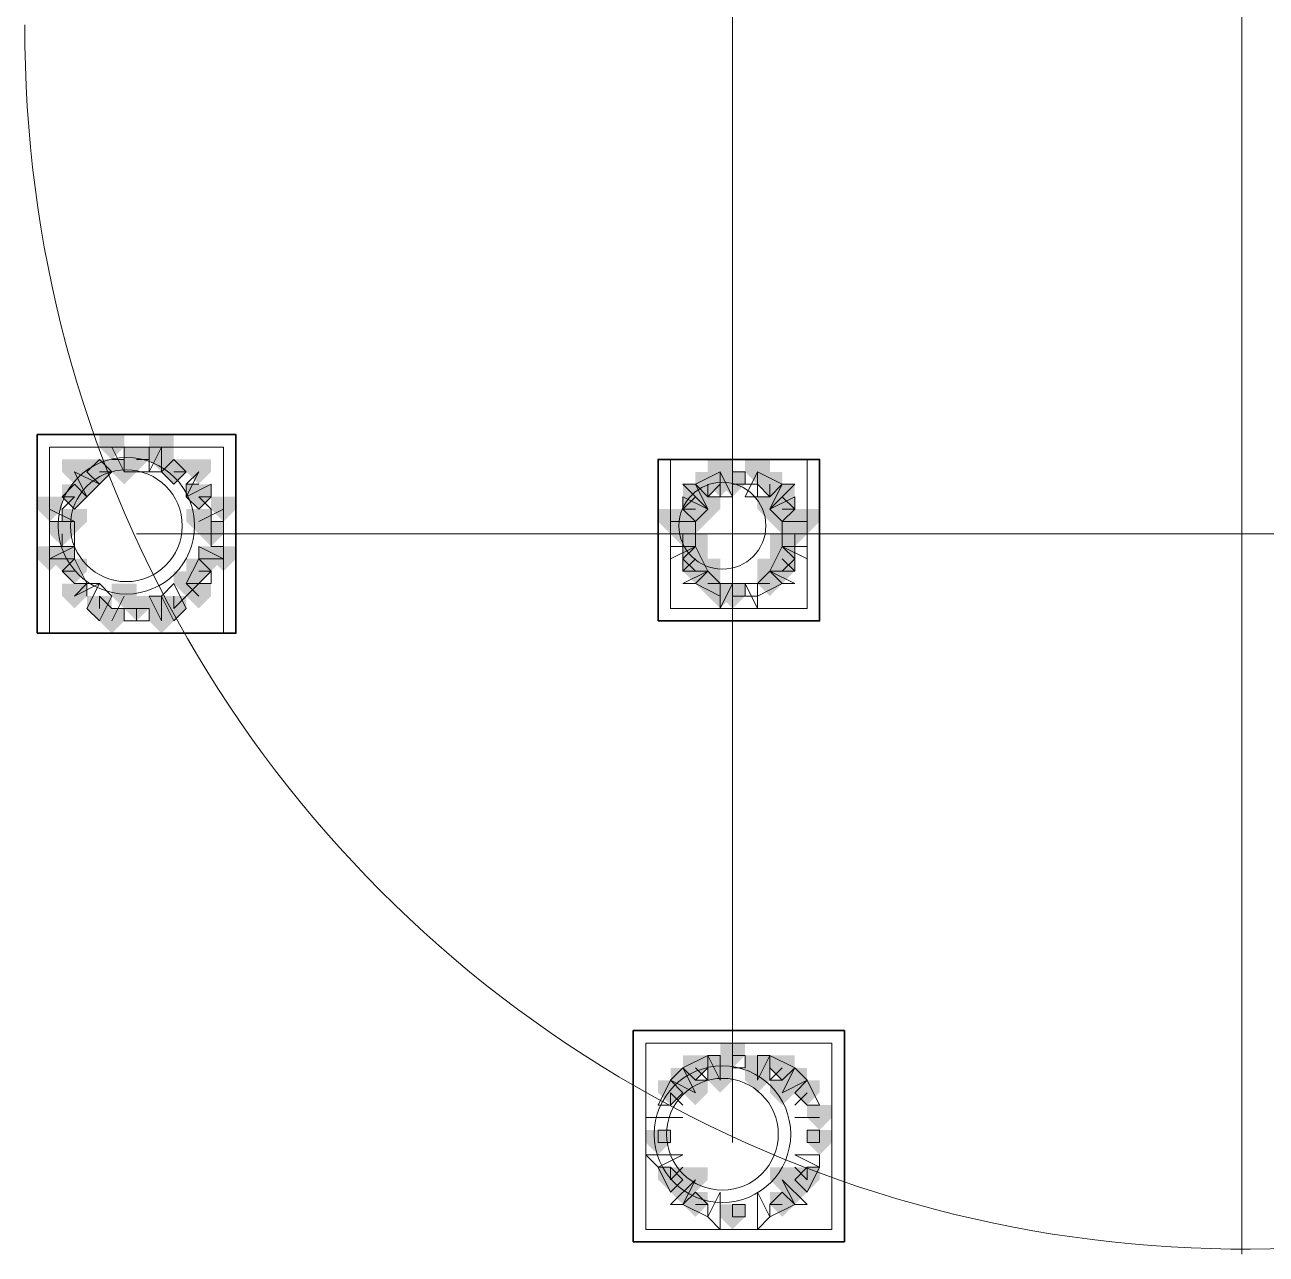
# Model space of a CAD drawing. Header units: millimetres. Extents: x 2315 to 4619, y 1334 to 1897.
# Drawn here: x 4138.01 to 4144.12, y 1548.66 to 1554.71 of the extents above; entities that cross this region are included whole.
import ezdxf

# ---------------------------------------------------------------- set-up
doc = ezdxf.new("R2010")
doc.units = ezdxf.units.MM
for name, color, linetype, true_color in [('PDF_10', 7, 'Continuous', 0x00b85c), ('PDF_AXIS', 7, 'Continuous', 0x00b85c), ('PDF_柱构件', 7, 'Continuous', 0x00b85c), ('PDF_转运站初步方案', 7, 'Continuous', 0x00b85c)]:
    doc.layers.add(name, color=color, linetype=linetype, true_color=true_color)
doc.layers.add('PDF_中心线层', color=1, linetype='Continuous')
doc.layers.add('PDF_粗实线层', color=7, linetype='Continuous')

msp = doc.modelspace()

# ---------------------------------------------------------------- hatches: boundary and pattern name
at = {"layer": 'PDF_10', "transparency": 33554559}
for points in [[(4138.561, 1552.6298), (4138.4999, 1552.6298), (4138.4999, 1552.5687), (4138.561, 1552.5076), (4138.6221, 1552.5687), (4138.6221, 1552.6298)], [(4138.561, 1552.6298), (4138.4999, 1552.6298), (4138.4999, 1552.5687), (4138.561, 1552.5076), (4138.6221, 1552.5687), (4138.6221, 1552.6298)], [(4138.561, 1552.6298), (4138.4999, 1552.6298), (4138.4999, 1552.5687), (4138.561, 1552.5076), (4138.6221, 1552.5687), (4138.6221, 1552.6298)], [(4138.3778, 1552.5687), (4138.3167, 1552.5687), (4138.3167, 1552.5076), (4138.3778, 1552.4466), (4138.4388, 1552.5076), (4138.4388, 1552.5687)], [(4138.3778, 1552.5687), (4138.3167, 1552.5687), (4138.3167, 1552.5076), (4138.3778, 1552.4466), (4138.4388, 1552.5076), (4138.4388, 1552.5687)], [(4138.3778, 1552.5687), (4138.3167, 1552.5687), (4138.3167, 1552.5076), (4138.3778, 1552.4466), (4138.4388, 1552.5076), (4138.4388, 1552.5687)], [(4138.7442, 1552.5687), (4138.6832, 1552.5687), (4138.6832, 1552.5076), (4138.7442, 1552.4466), (4138.8053, 1552.5076), (4138.8053, 1552.5687)], [(4138.7442, 1552.5687), (4138.6832, 1552.5687), (4138.6832, 1552.5076), (4138.7442, 1552.4466), (4138.8053, 1552.5076), (4138.8053, 1552.5687)], [(4138.7442, 1552.5687), (4138.6832, 1552.5687), (4138.6832, 1552.5076), (4138.7442, 1552.4466), (4138.8053, 1552.5076), (4138.8053, 1552.5687)], [(4141.3707, 1552.5076), (4141.3097, 1552.5076), (4141.3097, 1552.4466), (4141.3707, 1552.3855), (4141.4318, 1552.4466), (4141.4318, 1552.5076)], [(4141.3707, 1552.5076), (4141.3097, 1552.5076), (4141.3097, 1552.4466), (4141.3707, 1552.3855), (4141.4318, 1552.4466), (4141.4318, 1552.5076)], [(4141.4929, 1552.5076), (4141.4318, 1552.5076), (4141.4318, 1552.4466), (4141.4929, 1552.3855), (4141.554, 1552.4466), (4141.554, 1552.5076)], [(4141.4929, 1552.5076), (4141.4318, 1552.5076), (4141.4318, 1552.4466), (4141.4929, 1552.3855), (4141.554, 1552.4466), (4141.554, 1552.5076)], [(4141.6761, 1552.5076), (4141.6151, 1552.5076), (4141.6151, 1552.4466), (4141.6761, 1552.3855), (4141.7372, 1552.4466), (4141.7372, 1552.5076)], [(4141.6761, 1552.5076), (4141.6151, 1552.5076), (4141.6151, 1552.4466), (4141.6761, 1552.3855), (4141.7372, 1552.4466), (4141.7372, 1552.5076)], [(4138.2556, 1552.4466), (4138.1945, 1552.4466), (4138.1945, 1552.3855), (4138.2556, 1552.3244), (4138.3167, 1552.3855), (4138.3167, 1552.4466)], [(4138.2556, 1552.4466), (4138.1945, 1552.4466), (4138.1945, 1552.3855), (4138.2556, 1552.3244), (4138.3167, 1552.3855), (4138.3167, 1552.4466)], [(4138.8664, 1552.4466), (4138.8053, 1552.4466), (4138.8053, 1552.3855), (4138.8664, 1552.3244), (4138.9275, 1552.3855), (4138.9275, 1552.4466)], [(4138.8664, 1552.4466), (4138.8053, 1552.4466), (4138.8053, 1552.3855), (4138.8664, 1552.3244), (4138.9275, 1552.3855), (4138.9275, 1552.4466)], [(4141.3097, 1552.3855), (4141.2486, 1552.3855), (4141.2486, 1552.3244), (4141.3097, 1552.2633), (4141.3707, 1552.3244), (4141.3707, 1552.3855)], [(4141.3097, 1552.3855), (4141.2486, 1552.3855), (4141.2486, 1552.3244), (4141.3097, 1552.2633), (4141.3707, 1552.3244), (4141.3707, 1552.3855)], [(4141.7372, 1552.3855), (4141.6761, 1552.3855), (4141.6761, 1552.3244), (4141.7372, 1552.2633), (4141.7983, 1552.3244), (4141.7983, 1552.3855)], [(4141.7372, 1552.3855), (4141.6761, 1552.3855), (4141.6761, 1552.3244), (4141.7372, 1552.2633), (4141.7983, 1552.3244), (4141.7983, 1552.3855)], [(4138.1945, 1552.2633), (4138.1334, 1552.2633), (4138.1334, 1552.2022), (4138.1945, 1552.1412), (4138.2556, 1552.2022), (4138.2556, 1552.2633)], [(4138.1945, 1552.2633), (4138.1334, 1552.2633), (4138.1334, 1552.2022), (4138.1945, 1552.1412), (4138.2556, 1552.2022), (4138.2556, 1552.2633)], [(4138.1945, 1552.2633), (4138.1334, 1552.2633), (4138.1334, 1552.2022), (4138.1945, 1552.1412), (4138.2556, 1552.2022), (4138.2556, 1552.2633)], [(4138.9275, 1552.2633), (4138.8664, 1552.2633), (4138.8664, 1552.2022), (4138.9275, 1552.1412), (4138.9886, 1552.2022), (4138.9886, 1552.2633)], [(4138.9275, 1552.2633), (4138.8664, 1552.2633), (4138.8664, 1552.2022), (4138.9275, 1552.1412), (4138.9886, 1552.2022), (4138.9886, 1552.2633)], [(4141.2486, 1552.2633), (4141.1875, 1552.2633), (4141.1875, 1552.2022), (4141.2486, 1552.1412), (4141.3097, 1552.2022), (4141.3097, 1552.2633)], [(4141.2486, 1552.2633), (4141.1875, 1552.2633), (4141.1875, 1552.2022), (4141.2486, 1552.1412), (4141.3097, 1552.2022), (4141.3097, 1552.2633)], [(4141.2486, 1552.2633), (4141.1875, 1552.2633), (4141.1875, 1552.2022), (4141.2486, 1552.1412), (4141.3097, 1552.2022), (4141.3097, 1552.2633)], [(4141.7983, 1552.2633), (4141.7372, 1552.2633), (4141.7372, 1552.2022), (4141.7983, 1552.1412), (4141.8594, 1552.2022), (4141.8594, 1552.2633)], [(4141.7983, 1552.2633), (4141.7372, 1552.2633), (4141.7372, 1552.2022), (4141.7983, 1552.1412), (4141.8594, 1552.2022), (4141.8594, 1552.2633)], [(4141.7983, 1552.2633), (4141.7372, 1552.2633), (4141.7372, 1552.2022), (4141.7983, 1552.1412), (4141.8594, 1552.2022), (4141.8594, 1552.2633)], [(4141.3097, 1552.1412), (4141.2486, 1552.1412), (4141.2486, 1552.0801), (4141.3097, 1552.019), (4141.3707, 1552.0801), (4141.3707, 1552.1412)], [(4141.3097, 1552.1412), (4141.2486, 1552.1412), (4141.2486, 1552.0801), (4141.3097, 1552.019), (4141.3707, 1552.0801), (4141.3707, 1552.1412)], [(4141.7372, 1552.1412), (4141.6761, 1552.1412), (4141.6761, 1552.0801), (4141.7372, 1552.019), (4141.7983, 1552.0801), (4141.7983, 1552.1412)], [(4141.7372, 1552.1412), (4141.6761, 1552.1412), (4141.6761, 1552.0801), (4141.7372, 1552.019), (4141.7983, 1552.0801), (4141.7983, 1552.1412)], [(4138.2556, 1552.0801), (4138.1945, 1552.0801), (4138.1945, 1552.019), (4138.2556, 1551.9579), (4138.3167, 1552.019), (4138.3167, 1552.0801)], [(4138.2556, 1552.0801), (4138.1945, 1552.0801), (4138.1945, 1552.019), (4138.2556, 1551.9579), (4138.3167, 1552.019), (4138.3167, 1552.0801)], [(4138.8664, 1552.0801), (4138.8053, 1552.0801), (4138.8053, 1552.019), (4138.8664, 1551.9579), (4138.9275, 1552.019), (4138.9275, 1552.0801)], [(4138.8664, 1552.0801), (4138.8053, 1552.0801), (4138.8053, 1552.019), (4138.8664, 1551.9579), (4138.9275, 1552.019), (4138.9275, 1552.0801)], [(4141.3707, 1552.019), (4141.3097, 1552.019), (4141.3097, 1551.9579), (4141.3707, 1551.8968), (4141.4318, 1551.9579), (4141.4318, 1552.019)], [(4141.3707, 1552.019), (4141.3097, 1552.019), (4141.3097, 1551.9579), (4141.3707, 1551.8968), (4141.4318, 1551.9579), (4141.4318, 1552.019)], [(4141.3707, 1552.019), (4141.3097, 1552.019), (4141.3097, 1551.9579), (4141.3707, 1551.8968), (4141.4318, 1551.9579), (4141.4318, 1552.019)], [(4141.6761, 1552.019), (4141.6151, 1552.019), (4141.6151, 1551.9579), (4141.6761, 1551.8968), (4141.7372, 1551.9579), (4141.7372, 1552.019)], [(4141.6761, 1552.019), (4141.6151, 1552.019), (4141.6151, 1551.9579), (4141.6761, 1551.8968), (4141.7372, 1551.9579), (4141.7372, 1552.019)], [(4141.6761, 1552.019), (4141.6151, 1552.019), (4141.6151, 1551.9579), (4141.6761, 1551.8968), (4141.7372, 1551.9579), (4141.7372, 1552.019)], [(4141.4929, 1551.9579), (4141.4318, 1551.9579), (4141.4318, 1551.8968), (4141.4929, 1551.8357), (4141.554, 1551.8968), (4141.554, 1551.9579)], [(4141.4929, 1551.9579), (4141.4318, 1551.9579), (4141.4318, 1551.8968), (4141.4929, 1551.8357), (4141.554, 1551.8968), (4141.554, 1551.9579)], [(4138.3778, 1551.8968), (4138.3167, 1551.8968), (4138.3167, 1551.8357), (4138.3778, 1551.7747), (4138.4388, 1551.8357), (4138.4388, 1551.8968)], [(4138.3778, 1551.8968), (4138.3167, 1551.8968), (4138.3167, 1551.8357), (4138.3778, 1551.7747), (4138.4388, 1551.8357), (4138.4388, 1551.8968)], [(4138.561, 1551.8968), (4138.4999, 1551.8968), (4138.4999, 1551.8357), (4138.561, 1551.7747), (4138.6221, 1551.8357), (4138.6221, 1551.8968)], [(4138.561, 1551.8968), (4138.4999, 1551.8968), (4138.4999, 1551.8357), (4138.561, 1551.7747), (4138.6221, 1551.8357), (4138.6221, 1551.8968)], [(4138.7442, 1551.8968), (4138.6832, 1551.8968), (4138.6832, 1551.8357), (4138.7442, 1551.7747), (4138.8053, 1551.8357), (4138.8053, 1551.8968)], [(4138.7442, 1551.8968), (4138.6832, 1551.8968), (4138.6832, 1551.8357), (4138.7442, 1551.7747), (4138.8053, 1551.8357), (4138.8053, 1551.8968)], [(4141.4929, 1549.6979), (4141.4318, 1549.6979), (4141.4318, 1549.6368), (4141.4929, 1549.5757), (4141.554, 1549.6368), (4141.554, 1549.6979)], [(4141.4929, 1549.6979), (4141.4318, 1549.6979), (4141.4318, 1549.6368), (4141.4929, 1549.5757), (4141.554, 1549.6368), (4141.554, 1549.6979)], [(4141.3097, 1549.6368), (4141.2486, 1549.6368), (4141.2486, 1549.5757), (4141.3097, 1549.5147), (4141.3707, 1549.5757), (4141.3707, 1549.6368)], [(4141.3097, 1549.6368), (4141.2486, 1549.6368), (4141.2486, 1549.5757), (4141.3097, 1549.5147), (4141.3707, 1549.5757), (4141.3707, 1549.6368)], [(4141.7372, 1549.6368), (4141.6761, 1549.6368), (4141.6761, 1549.5757), (4141.7372, 1549.5147), (4141.7983, 1549.5757), (4141.7983, 1549.6368)], [(4141.7372, 1549.6368), (4141.6761, 1549.6368), (4141.6761, 1549.5757), (4141.7372, 1549.5147), (4141.7983, 1549.5757), (4141.7983, 1549.6368)], [(4141.1875, 1549.5147), (4141.1264, 1549.5147), (4141.1264, 1549.4536), (4141.1875, 1549.3925), (4141.2486, 1549.4536), (4141.2486, 1549.5147)], [(4141.1875, 1549.5147), (4141.1264, 1549.5147), (4141.1264, 1549.4536), (4141.1875, 1549.3925), (4141.2486, 1549.4536), (4141.2486, 1549.5147)], [(4141.8594, 1549.5147), (4141.7983, 1549.5147), (4141.7983, 1549.4536), (4141.8594, 1549.3925), (4141.9205, 1549.4536), (4141.9205, 1549.5147)], [(4141.8594, 1549.5147), (4141.7983, 1549.5147), (4141.7983, 1549.4536), (4141.8594, 1549.3925), (4141.9205, 1549.4536), (4141.9205, 1549.5147)], [(4141.1264, 1549.2703), (4141.0653, 1549.2703), (4141.0653, 1549.2093), (4141.1264, 1549.1482), (4141.1875, 1549.2093), (4141.1875, 1549.2703)], [(4141.1264, 1549.2703), (4141.0653, 1549.2703), (4141.0653, 1549.2093), (4141.1264, 1549.1482), (4141.1875, 1549.2093), (4141.1875, 1549.2703)], [(4141.9205, 1549.2703), (4141.8594, 1549.2703), (4141.8594, 1549.2093), (4141.9205, 1549.1482), (4141.9815, 1549.2093), (4141.9815, 1549.2703)], [(4141.9205, 1549.2703), (4141.8594, 1549.2703), (4141.8594, 1549.2093), (4141.9205, 1549.1482), (4141.9815, 1549.2093), (4141.9815, 1549.2703)], [(4141.1875, 1549.0871), (4141.1264, 1549.0871), (4141.1264, 1549.026), (4141.1875, 1548.9649), (4141.2486, 1549.026), (4141.2486, 1549.0871)], [(4141.1875, 1549.0871), (4141.1264, 1549.0871), (4141.1264, 1549.026), (4141.1875, 1548.9649), (4141.2486, 1549.026), (4141.2486, 1549.0871)], [(4141.8594, 1549.0871), (4141.7983, 1549.0871), (4141.7983, 1549.026), (4141.8594, 1548.9649), (4141.9205, 1549.026), (4141.9205, 1549.0871)], [(4141.8594, 1549.0871), (4141.7983, 1549.0871), (4141.7983, 1549.026), (4141.8594, 1548.9649), (4141.9205, 1549.026), (4141.9205, 1549.0871)], [(4141.3097, 1548.9649), (4141.2486, 1548.9649), (4141.2486, 1548.9039), (4141.3097, 1548.8428), (4141.3707, 1548.9039), (4141.3707, 1548.9649)], [(4141.3097, 1548.9649), (4141.2486, 1548.9649), (4141.2486, 1548.9039), (4141.3097, 1548.8428), (4141.3707, 1548.9039), (4141.3707, 1548.9649)], [(4141.7372, 1548.9649), (4141.6761, 1548.9649), (4141.6761, 1548.9039), (4141.7372, 1548.8428), (4141.7983, 1548.9039), (4141.7983, 1548.9649)], [(4141.7372, 1548.9649), (4141.6761, 1548.9649), (4141.6761, 1548.9039), (4141.7372, 1548.8428), (4141.7983, 1548.9039), (4141.7983, 1548.9649)], [(4141.4929, 1548.9039), (4141.4318, 1548.9039), (4141.4318, 1548.8428), (4141.4929, 1548.7817), (4141.554, 1548.8428), (4141.554, 1548.9039)], [(4141.4929, 1548.9039), (4141.4318, 1548.9039), (4141.4318, 1548.8428), (4141.4929, 1548.7817), (4141.554, 1548.8428), (4141.554, 1548.9039)]]:
    msp.add_hatch(color=256, dxfattribs=at).paths.add_polyline_path(points)
at = {"layer": 'PDF_柱构件', "transparency": 33554559}
for points in [[(4138.4388, 1552.6909), (4138.3778, 1552.6909), (4138.3778, 1552.6298), (4138.4388, 1552.5687), (4138.4999, 1552.6298), (4138.4999, 1552.6909)], [(4138.6832, 1552.6909), (4138.6221, 1552.6909), (4138.6221, 1552.6298), (4138.6832, 1552.5687), (4138.7442, 1552.6298), (4138.7442, 1552.6909)], [(4138.6832, 1552.6298), (4138.6221, 1552.6298), (4138.6221, 1552.5687), (4138.6832, 1552.5076), (4138.7442, 1552.5687), (4138.7442, 1552.6298)], [(4138.2556, 1552.5687), (4138.1945, 1552.5687), (4138.1945, 1552.5076), (4138.2556, 1552.4466), (4138.3167, 1552.5076), (4138.3167, 1552.5687)], [(4138.4999, 1552.5687), (4138.4388, 1552.5687), (4138.4388, 1552.5076), (4138.4999, 1552.4466), (4138.561, 1552.5076), (4138.561, 1552.5687)], [(4138.8664, 1552.5687), (4138.8053, 1552.5687), (4138.8053, 1552.5076), (4138.8664, 1552.4466), (4138.9275, 1552.5076), (4138.9275, 1552.5687)], [(4141.4318, 1552.5687), (4141.3707, 1552.5687), (4141.3707, 1552.5076), (4141.4318, 1552.4466), (4141.4929, 1552.5076), (4141.4929, 1552.5687)], [(4141.6151, 1552.5687), (4141.554, 1552.5687), (4141.554, 1552.5076), (4141.6151, 1552.4466), (4141.6761, 1552.5076), (4141.6761, 1552.5687)], [(4138.3167, 1552.5076), (4138.2556, 1552.5076), (4138.2556, 1552.4466), (4138.3167, 1552.3855), (4138.3778, 1552.4466), (4138.3778, 1552.5076)], [(4141.4318, 1552.5076), (4141.3707, 1552.5076), (4141.3707, 1552.4466), (4141.4318, 1552.3855), (4141.4929, 1552.4466), (4141.4929, 1552.5076)], [(4141.3097, 1552.4466), (4141.2486, 1552.4466), (4141.2486, 1552.3855), (4141.3097, 1552.3244), (4141.3707, 1552.3855), (4141.3707, 1552.4466)], [(4141.7372, 1552.4466), (4141.6761, 1552.4466), (4141.6761, 1552.3855), (4141.7372, 1552.3244), (4141.7983, 1552.3855), (4141.7983, 1552.4466)], [(4138.1334, 1552.3855), (4138.0724, 1552.3855), (4138.0724, 1552.3244), (4138.1334, 1552.2633), (4138.1945, 1552.3244), (4138.1945, 1552.3855)], [(4138.9886, 1552.3855), (4138.9275, 1552.3855), (4138.9275, 1552.3244), (4138.9886, 1552.2633), (4139.0497, 1552.3244), (4139.0497, 1552.3855)], [(4141.3707, 1552.3855), (4141.3097, 1552.3855), (4141.3097, 1552.3244), (4141.3707, 1552.2633), (4141.4318, 1552.3244), (4141.4318, 1552.3855)], [(4141.6761, 1552.3855), (4141.6151, 1552.3855), (4141.6151, 1552.3244), (4141.6761, 1552.2633), (4141.7372, 1552.3244), (4141.7372, 1552.3855)], [(4138.2556, 1552.3244), (4138.1945, 1552.3244), (4138.1945, 1552.2633), (4138.2556, 1552.2022), (4138.3167, 1552.2633), (4138.3167, 1552.3244)], [(4138.8664, 1552.3244), (4138.8053, 1552.3244), (4138.8053, 1552.2633), (4138.8664, 1552.2022), (4138.9275, 1552.2633), (4138.9275, 1552.3244)], [(4141.1875, 1552.3244), (4141.1264, 1552.3244), (4141.1264, 1552.2633), (4141.1875, 1552.2022), (4141.2486, 1552.2633), (4141.2486, 1552.3244)], [(4141.2486, 1552.3244), (4141.1875, 1552.3244), (4141.1875, 1552.2633), (4141.2486, 1552.2022), (4141.3097, 1552.2633), (4141.3097, 1552.3244)], [(4141.3097, 1552.3244), (4141.2486, 1552.3244), (4141.2486, 1552.2633), (4141.3097, 1552.2022), (4141.3707, 1552.2633), (4141.3707, 1552.3244)], [(4141.7372, 1552.3244), (4141.6761, 1552.3244), (4141.6761, 1552.2633), (4141.7372, 1552.2022), (4141.7983, 1552.2633), (4141.7983, 1552.3244)], [(4141.7983, 1552.3244), (4141.7372, 1552.3244), (4141.7372, 1552.2633), (4141.7983, 1552.2022), (4141.8594, 1552.2633), (4141.8594, 1552.3244)], [(4141.8594, 1552.3244), (4141.7983, 1552.3244), (4141.7983, 1552.2633), (4141.8594, 1552.2022), (4141.9205, 1552.2633), (4141.9205, 1552.3244)], [(4141.3097, 1552.2022), (4141.2486, 1552.2022), (4141.2486, 1552.1412), (4141.3097, 1552.0801), (4141.3707, 1552.1412), (4141.3707, 1552.2022)], [(4141.7372, 1552.2022), (4141.6761, 1552.2022), (4141.6761, 1552.1412), (4141.7372, 1552.0801), (4141.7983, 1552.1412), (4141.7983, 1552.2022)], [(4138.1334, 1552.1412), (4138.0724, 1552.1412), (4138.0724, 1552.0801), (4138.1334, 1552.019), (4138.1945, 1552.0801), (4138.1945, 1552.1412)], [(4138.1945, 1552.1412), (4138.1334, 1552.1412), (4138.1334, 1552.0801), (4138.1945, 1552.019), (4138.2556, 1552.0801), (4138.2556, 1552.1412)], [(4138.9275, 1552.1412), (4138.8664, 1552.1412), (4138.8664, 1552.0801), (4138.9275, 1552.019), (4138.9886, 1552.0801), (4138.9886, 1552.1412)], [(4138.9886, 1552.1412), (4138.9275, 1552.1412), (4138.9275, 1552.0801), (4138.9886, 1552.019), (4139.0497, 1552.0801), (4139.0497, 1552.1412)], [(4141.3097, 1552.0801), (4141.2486, 1552.0801), (4141.2486, 1552.019), (4141.3097, 1551.9579), (4141.3707, 1552.019), (4141.3707, 1552.0801)], [(4141.3707, 1552.0801), (4141.3097, 1552.0801), (4141.3097, 1552.019), (4141.3707, 1551.9579), (4141.4318, 1552.019), (4141.4318, 1552.0801)], [(4141.6761, 1552.0801), (4141.6151, 1552.0801), (4141.6151, 1552.019), (4141.6761, 1551.9579), (4141.7372, 1552.019), (4141.7372, 1552.0801)], [(4141.7372, 1552.0801), (4141.6761, 1552.0801), (4141.6761, 1552.019), (4141.7372, 1551.9579), (4141.7983, 1552.019), (4141.7983, 1552.0801)], [(4138.8053, 1552.019), (4138.7442, 1552.019), (4138.7442, 1551.9579), (4138.8053, 1551.8968), (4138.8664, 1551.9579), (4138.8664, 1552.019)], [(4138.2556, 1551.9579), (4138.1945, 1551.9579), (4138.1945, 1551.8968), (4138.2556, 1551.8357), (4138.3167, 1551.8968), (4138.3167, 1551.9579)], [(4138.4999, 1551.9579), (4138.4388, 1551.9579), (4138.4388, 1551.8968), (4138.4999, 1551.8357), (4138.561, 1551.8968), (4138.561, 1551.9579)], [(4138.8664, 1551.9579), (4138.8053, 1551.9579), (4138.8053, 1551.8968), (4138.8664, 1551.8357), (4138.9275, 1551.8968), (4138.9275, 1551.9579)], [(4141.4318, 1551.9579), (4141.3707, 1551.9579), (4141.3707, 1551.8968), (4141.4318, 1551.8357), (4141.4929, 1551.8968), (4141.4929, 1551.9579)], [(4138.6832, 1551.8968), (4138.6221, 1551.8968), (4138.6221, 1551.8357), (4138.6832, 1551.7747), (4138.7442, 1551.8357), (4138.7442, 1551.8968)], [(4138.4388, 1551.8357), (4138.3778, 1551.8357), (4138.3778, 1551.7747), (4138.4388, 1551.7136), (4138.4999, 1551.7747), (4138.4999, 1551.8357)], [(4138.6832, 1551.8357), (4138.6221, 1551.8357), (4138.6221, 1551.7747), (4138.6832, 1551.7136), (4138.7442, 1551.7747), (4138.7442, 1551.8357)], [(4141.4318, 1549.6368), (4141.3707, 1549.6368), (4141.3707, 1549.5757), (4141.4318, 1549.5147), (4141.4929, 1549.5757), (4141.4929, 1549.6368)], [(4141.6151, 1549.6368), (4141.554, 1549.6368), (4141.554, 1549.5757), (4141.6151, 1549.5147), (4141.6761, 1549.5757), (4141.6761, 1549.6368)], [(4141.2486, 1549.5757), (4141.1875, 1549.5757), (4141.1875, 1549.5147), (4141.2486, 1549.4536), (4141.3097, 1549.5147), (4141.3097, 1549.5757)], [(4141.4318, 1549.5757), (4141.3707, 1549.5757), (4141.3707, 1549.5147), (4141.4318, 1549.4536), (4141.4929, 1549.5147), (4141.4929, 1549.5757)], [(4141.6151, 1549.5757), (4141.554, 1549.5757), (4141.554, 1549.5147), (4141.6151, 1549.4536), (4141.6761, 1549.5147), (4141.6761, 1549.5757)], [(4141.7983, 1549.5757), (4141.7372, 1549.5757), (4141.7372, 1549.5147), (4141.7983, 1549.4536), (4141.8594, 1549.5147), (4141.8594, 1549.5757)], [(4141.3097, 1549.5147), (4141.2486, 1549.5147), (4141.2486, 1549.4536), (4141.3097, 1549.3925), (4141.3707, 1549.4536), (4141.3707, 1549.5147)], [(4141.7372, 1549.5147), (4141.6761, 1549.5147), (4141.6761, 1549.4536), (4141.7372, 1549.3925), (4141.7983, 1549.4536), (4141.7983, 1549.5147)], [(4141.9205, 1549.3925), (4141.8594, 1549.3925), (4141.8594, 1549.3314), (4141.9205, 1549.2703), (4141.9815, 1549.3314), (4141.9815, 1549.3925)], [(4141.3097, 1549.0871), (4141.2486, 1549.0871), (4141.2486, 1549.026), (4141.3097, 1548.9649), (4141.3707, 1549.026), (4141.3707, 1549.0871)], [(4141.7372, 1549.0871), (4141.6761, 1549.0871), (4141.6761, 1549.026), (4141.7372, 1548.9649), (4141.7983, 1549.026), (4141.7983, 1549.0871)], [(4141.2486, 1549.026), (4141.1875, 1549.026), (4141.1875, 1548.9649), (4141.2486, 1548.9039), (4141.3097, 1548.9649), (4141.3097, 1549.026)], [(4141.7983, 1549.026), (4141.7372, 1549.026), (4141.7372, 1548.9649), (4141.7983, 1548.9039), (4141.8594, 1548.9649), (4141.8594, 1549.026)]]:
    msp.add_hatch(color=256, dxfattribs=at).paths.add_polyline_path(points)
at = {"layer": 'PDF_转运站初步方案', "transparency": 33554559}
for points in [[(4138.561, 1552.6298), (4138.4999, 1552.6298), (4138.4999, 1552.5687), (4138.561, 1552.5076), (4138.6221, 1552.5687), (4138.6221, 1552.6298)], [(4138.561, 1552.6298), (4138.4999, 1552.6298), (4138.4999, 1552.5687), (4138.561, 1552.5076), (4138.6221, 1552.5687), (4138.6221, 1552.6298)], [(4138.3778, 1552.5687), (4138.3167, 1552.5687), (4138.3167, 1552.5076), (4138.3778, 1552.4466), (4138.4388, 1552.5076), (4138.4388, 1552.5687)], [(4138.3778, 1552.5687), (4138.3167, 1552.5687), (4138.3167, 1552.5076), (4138.3778, 1552.4466), (4138.4388, 1552.5076), (4138.4388, 1552.5687)], [(4138.7442, 1552.5687), (4138.6832, 1552.5687), (4138.6832, 1552.5076), (4138.7442, 1552.4466), (4138.8053, 1552.5076), (4138.8053, 1552.5687)], [(4138.7442, 1552.5687), (4138.6832, 1552.5687), (4138.6832, 1552.5076), (4138.7442, 1552.4466), (4138.8053, 1552.5076), (4138.8053, 1552.5687)], [(4141.3707, 1552.5076), (4141.3097, 1552.5076), (4141.3097, 1552.4466), (4141.3707, 1552.3855), (4141.4318, 1552.4466), (4141.4318, 1552.5076)], [(4141.3707, 1552.5076), (4141.3097, 1552.5076), (4141.3097, 1552.4466), (4141.3707, 1552.3855), (4141.4318, 1552.4466), (4141.4318, 1552.5076)], [(4141.4929, 1552.5076), (4141.4318, 1552.5076), (4141.4318, 1552.4466), (4141.4929, 1552.3855), (4141.554, 1552.4466), (4141.554, 1552.5076)], [(4141.4929, 1552.5076), (4141.4318, 1552.5076), (4141.4318, 1552.4466), (4141.4929, 1552.3855), (4141.554, 1552.4466), (4141.554, 1552.5076)], [(4141.6761, 1552.5076), (4141.6151, 1552.5076), (4141.6151, 1552.4466), (4141.6761, 1552.3855), (4141.7372, 1552.4466), (4141.7372, 1552.5076)], [(4141.6761, 1552.5076), (4141.6151, 1552.5076), (4141.6151, 1552.4466), (4141.6761, 1552.3855), (4141.7372, 1552.4466), (4141.7372, 1552.5076)], [(4138.2556, 1552.4466), (4138.1945, 1552.4466), (4138.1945, 1552.3855), (4138.2556, 1552.3244), (4138.3167, 1552.3855), (4138.3167, 1552.4466)], [(4138.2556, 1552.4466), (4138.1945, 1552.4466), (4138.1945, 1552.3855), (4138.2556, 1552.3244), (4138.3167, 1552.3855), (4138.3167, 1552.4466)], [(4138.8664, 1552.4466), (4138.8053, 1552.4466), (4138.8053, 1552.3855), (4138.8664, 1552.3244), (4138.9275, 1552.3855), (4138.9275, 1552.4466)], [(4138.8664, 1552.4466), (4138.8053, 1552.4466), (4138.8053, 1552.3855), (4138.8664, 1552.3244), (4138.9275, 1552.3855), (4138.9275, 1552.4466)], [(4141.3097, 1552.3855), (4141.2486, 1552.3855), (4141.2486, 1552.3244), (4141.3097, 1552.2633), (4141.3707, 1552.3244), (4141.3707, 1552.3855)], [(4141.3097, 1552.3855), (4141.2486, 1552.3855), (4141.2486, 1552.3244), (4141.3097, 1552.2633), (4141.3707, 1552.3244), (4141.3707, 1552.3855)], [(4141.7372, 1552.3855), (4141.6761, 1552.3855), (4141.6761, 1552.3244), (4141.7372, 1552.2633), (4141.7983, 1552.3244), (4141.7983, 1552.3855)], [(4141.7372, 1552.3855), (4141.6761, 1552.3855), (4141.6761, 1552.3244), (4141.7372, 1552.2633), (4141.7983, 1552.3244), (4141.7983, 1552.3855)], [(4138.1945, 1552.2633), (4138.1334, 1552.2633), (4138.1334, 1552.2022), (4138.1945, 1552.1412), (4138.2556, 1552.2022), (4138.2556, 1552.2633)], [(4138.1945, 1552.2633), (4138.1334, 1552.2633), (4138.1334, 1552.2022), (4138.1945, 1552.1412), (4138.2556, 1552.2022), (4138.2556, 1552.2633)], [(4138.9275, 1552.2633), (4138.8664, 1552.2633), (4138.8664, 1552.2022), (4138.9275, 1552.1412), (4138.9886, 1552.2022), (4138.9886, 1552.2633)], [(4138.9275, 1552.2633), (4138.8664, 1552.2633), (4138.8664, 1552.2022), (4138.9275, 1552.1412), (4138.9886, 1552.2022), (4138.9886, 1552.2633)], [(4141.2486, 1552.2633), (4141.1875, 1552.2633), (4141.1875, 1552.2022), (4141.2486, 1552.1412), (4141.3097, 1552.2022), (4141.3097, 1552.2633)], [(4141.2486, 1552.2633), (4141.1875, 1552.2633), (4141.1875, 1552.2022), (4141.2486, 1552.1412), (4141.3097, 1552.2022), (4141.3097, 1552.2633)], [(4141.7983, 1552.2633), (4141.7372, 1552.2633), (4141.7372, 1552.2022), (4141.7983, 1552.1412), (4141.8594, 1552.2022), (4141.8594, 1552.2633)], [(4141.7983, 1552.2633), (4141.7372, 1552.2633), (4141.7372, 1552.2022), (4141.7983, 1552.1412), (4141.8594, 1552.2022), (4141.8594, 1552.2633)], [(4141.3097, 1552.1412), (4141.2486, 1552.1412), (4141.2486, 1552.0801), (4141.3097, 1552.019), (4141.3707, 1552.0801), (4141.3707, 1552.1412)], [(4141.3097, 1552.1412), (4141.2486, 1552.1412), (4141.2486, 1552.0801), (4141.3097, 1552.019), (4141.3707, 1552.0801), (4141.3707, 1552.1412)], [(4141.7372, 1552.1412), (4141.6761, 1552.1412), (4141.6761, 1552.0801), (4141.7372, 1552.019), (4141.7983, 1552.0801), (4141.7983, 1552.1412)], [(4141.7372, 1552.1412), (4141.6761, 1552.1412), (4141.6761, 1552.0801), (4141.7372, 1552.019), (4141.7983, 1552.0801), (4141.7983, 1552.1412)], [(4138.2556, 1552.0801), (4138.1945, 1552.0801), (4138.1945, 1552.019), (4138.2556, 1551.9579), (4138.3167, 1552.019), (4138.3167, 1552.0801)], [(4138.2556, 1552.0801), (4138.1945, 1552.0801), (4138.1945, 1552.019), (4138.2556, 1551.9579), (4138.3167, 1552.019), (4138.3167, 1552.0801)], [(4138.8664, 1552.0801), (4138.8053, 1552.0801), (4138.8053, 1552.019), (4138.8664, 1551.9579), (4138.9275, 1552.019), (4138.9275, 1552.0801)], [(4138.8664, 1552.0801), (4138.8053, 1552.0801), (4138.8053, 1552.019), (4138.8664, 1551.9579), (4138.9275, 1552.019), (4138.9275, 1552.0801)], [(4141.3707, 1552.019), (4141.3097, 1552.019), (4141.3097, 1551.9579), (4141.3707, 1551.8968), (4141.4318, 1551.9579), (4141.4318, 1552.019)], [(4141.3707, 1552.019), (4141.3097, 1552.019), (4141.3097, 1551.9579), (4141.3707, 1551.8968), (4141.4318, 1551.9579), (4141.4318, 1552.019)], [(4141.6761, 1552.019), (4141.6151, 1552.019), (4141.6151, 1551.9579), (4141.6761, 1551.8968), (4141.7372, 1551.9579), (4141.7372, 1552.019)], [(4141.6761, 1552.019), (4141.6151, 1552.019), (4141.6151, 1551.9579), (4141.6761, 1551.8968), (4141.7372, 1551.9579), (4141.7372, 1552.019)], [(4141.4929, 1551.9579), (4141.4318, 1551.9579), (4141.4318, 1551.8968), (4141.4929, 1551.8357), (4141.554, 1551.8968), (4141.554, 1551.9579)], [(4141.4929, 1551.9579), (4141.4318, 1551.9579), (4141.4318, 1551.8968), (4141.4929, 1551.8357), (4141.554, 1551.8968), (4141.554, 1551.9579)], [(4138.3778, 1551.8968), (4138.3167, 1551.8968), (4138.3167, 1551.8357), (4138.3778, 1551.7747), (4138.4388, 1551.8357), (4138.4388, 1551.8968)], [(4138.3778, 1551.8968), (4138.3167, 1551.8968), (4138.3167, 1551.8357), (4138.3778, 1551.7747), (4138.4388, 1551.8357), (4138.4388, 1551.8968)], [(4138.561, 1551.8968), (4138.4999, 1551.8968), (4138.4999, 1551.8357), (4138.561, 1551.7747), (4138.6221, 1551.8357), (4138.6221, 1551.8968)], [(4138.561, 1551.8968), (4138.4999, 1551.8968), (4138.4999, 1551.8357), (4138.561, 1551.7747), (4138.6221, 1551.8357), (4138.6221, 1551.8968)], [(4138.7442, 1551.8968), (4138.6832, 1551.8968), (4138.6832, 1551.8357), (4138.7442, 1551.7747), (4138.8053, 1551.8357), (4138.8053, 1551.8968)], [(4138.7442, 1551.8968), (4138.6832, 1551.8968), (4138.6832, 1551.8357), (4138.7442, 1551.7747), (4138.8053, 1551.8357), (4138.8053, 1551.8968)], [(4141.4929, 1549.6979), (4141.4318, 1549.6979), (4141.4318, 1549.6368), (4141.4929, 1549.5757), (4141.554, 1549.6368), (4141.554, 1549.6979)], [(4141.4929, 1549.6979), (4141.4318, 1549.6979), (4141.4318, 1549.6368), (4141.4929, 1549.5757), (4141.554, 1549.6368), (4141.554, 1549.6979)], [(4141.3097, 1549.6368), (4141.2486, 1549.6368), (4141.2486, 1549.5757), (4141.3097, 1549.5147), (4141.3707, 1549.5757), (4141.3707, 1549.6368)], [(4141.3097, 1549.6368), (4141.2486, 1549.6368), (4141.2486, 1549.5757), (4141.3097, 1549.5147), (4141.3707, 1549.5757), (4141.3707, 1549.6368)], [(4141.7372, 1549.6368), (4141.6761, 1549.6368), (4141.6761, 1549.5757), (4141.7372, 1549.5147), (4141.7983, 1549.5757), (4141.7983, 1549.6368)], [(4141.7372, 1549.6368), (4141.6761, 1549.6368), (4141.6761, 1549.5757), (4141.7372, 1549.5147), (4141.7983, 1549.5757), (4141.7983, 1549.6368)], [(4141.1875, 1549.5147), (4141.1264, 1549.5147), (4141.1264, 1549.4536), (4141.1875, 1549.3925), (4141.2486, 1549.4536), (4141.2486, 1549.5147)], [(4141.1875, 1549.5147), (4141.1264, 1549.5147), (4141.1264, 1549.4536), (4141.1875, 1549.3925), (4141.2486, 1549.4536), (4141.2486, 1549.5147)], [(4141.8594, 1549.5147), (4141.7983, 1549.5147), (4141.7983, 1549.4536), (4141.8594, 1549.3925), (4141.9205, 1549.4536), (4141.9205, 1549.5147)], [(4141.8594, 1549.5147), (4141.7983, 1549.5147), (4141.7983, 1549.4536), (4141.8594, 1549.3925), (4141.9205, 1549.4536), (4141.9205, 1549.5147)], [(4141.1264, 1549.2703), (4141.0653, 1549.2703), (4141.0653, 1549.2093), (4141.1264, 1549.1482), (4141.1875, 1549.2093), (4141.1875, 1549.2703)], [(4141.1264, 1549.2703), (4141.0653, 1549.2703), (4141.0653, 1549.2093), (4141.1264, 1549.1482), (4141.1875, 1549.2093), (4141.1875, 1549.2703)], [(4141.9205, 1549.2703), (4141.8594, 1549.2703), (4141.8594, 1549.2093), (4141.9205, 1549.1482), (4141.9815, 1549.2093), (4141.9815, 1549.2703)], [(4141.9205, 1549.2703), (4141.8594, 1549.2703), (4141.8594, 1549.2093), (4141.9205, 1549.1482), (4141.9815, 1549.2093), (4141.9815, 1549.2703)], [(4141.1875, 1549.0871), (4141.1264, 1549.0871), (4141.1264, 1549.026), (4141.1875, 1548.9649), (4141.2486, 1549.026), (4141.2486, 1549.0871)], [(4141.1875, 1549.0871), (4141.1264, 1549.0871), (4141.1264, 1549.026), (4141.1875, 1548.9649), (4141.2486, 1549.026), (4141.2486, 1549.0871)], [(4141.8594, 1549.0871), (4141.7983, 1549.0871), (4141.7983, 1549.026), (4141.8594, 1548.9649), (4141.9205, 1549.026), (4141.9205, 1549.0871)], [(4141.8594, 1549.0871), (4141.7983, 1549.0871), (4141.7983, 1549.026), (4141.8594, 1548.9649), (4141.9205, 1549.026), (4141.9205, 1549.0871)], [(4141.3097, 1548.9649), (4141.2486, 1548.9649), (4141.2486, 1548.9039), (4141.3097, 1548.8428), (4141.3707, 1548.9039), (4141.3707, 1548.9649)], [(4141.3097, 1548.9649), (4141.2486, 1548.9649), (4141.2486, 1548.9039), (4141.3097, 1548.8428), (4141.3707, 1548.9039), (4141.3707, 1548.9649)], [(4141.7372, 1548.9649), (4141.6761, 1548.9649), (4141.6761, 1548.9039), (4141.7372, 1548.8428), (4141.7983, 1548.9039), (4141.7983, 1548.9649)], [(4141.7372, 1548.9649), (4141.6761, 1548.9649), (4141.6761, 1548.9039), (4141.7372, 1548.8428), (4141.7983, 1548.9039), (4141.7983, 1548.9649)], [(4141.4929, 1548.9039), (4141.4318, 1548.9039), (4141.4318, 1548.8428), (4141.4929, 1548.7817), (4141.554, 1548.8428), (4141.554, 1548.9039)], [(4141.4929, 1548.9039), (4141.4318, 1548.9039), (4141.4318, 1548.8428), (4141.4929, 1548.7817), (4141.554, 1548.8428), (4141.554, 1548.9039)]]:
    msp.add_hatch(color=256, dxfattribs=at).paths.add_polyline_path(points)

# ---------------------------------------------------------------- linework, layer by layer
at = {"layer": 'PDF_10', "lineweight": 18}
for points in [[(4138.6221, 1552.5687), (4138.561, 1552.5687)], [(4138.4388, 1552.5076), (4138.3778, 1552.5076)], [(4138.8053, 1552.5076), (4138.7442, 1552.5076)], [(4141.554, 1552.4466), (4141.4929, 1552.4466), (4141.4929, 1552.5076)], [(4141.4318, 1552.4466), (4141.3707, 1552.3855), (4141.3707, 1552.4466)], [(4141.6761, 1552.4466), (4141.6761, 1552.3855), (4141.6151, 1552.4466)], [(4138.1945, 1552.3855), (4138.2556, 1552.3855), (4138.1945, 1552.3244)], [(4138.9275, 1552.3244), (4138.8664, 1552.3855), (4138.9275, 1552.3855)], [(4141.3097, 1552.3855), (4141.2486, 1552.3244), (4141.3097, 1552.3244)], [(4141.7372, 1552.3244), (4141.7983, 1552.3244), (4141.7372, 1552.3855)], [(4138.1945, 1552.2022), (4138.1945, 1552.1412)], [(4138.9275, 1552.1412), (4138.9275, 1552.2022), (4138.9886, 1552.2022)], [(4141.2486, 1552.2022), (4141.2486, 1552.1412)], [(4141.7983, 1552.1412), (4141.7983, 1552.2022)], [(4141.2486, 1552.0801), (4141.3097, 1552.019)], [(4141.3097, 1552.0801), (4141.2486, 1552.019)], [(4141.7372, 1552.019), (4141.7983, 1552.0801)], [(4141.7372, 1552.0801), (4141.7983, 1552.019)], [(4138.2556, 1552.019), (4138.1945, 1552.019), (4138.2556, 1551.9579)], [(4138.8664, 1551.9579), (4138.9275, 1552.019), (4138.8664, 1552.019)], [(4141.3707, 1551.9579), (4141.4318, 1551.9579)], [(4141.4929, 1551.9579), (4141.4929, 1551.8968), (4141.554, 1551.8968)], [(4141.6151, 1551.9579), (4141.6761, 1551.9579)], [(4138.3778, 1551.8357), (4138.3778, 1551.8968), (4138.4388, 1551.8357)], [(4138.7442, 1551.8968), (4138.7442, 1551.8357), (4138.8053, 1551.8968)], [(4138.561, 1551.7747), (4138.561, 1551.8357), (4138.6221, 1551.8357)], [(4141.4929, 1549.5757), (4141.4929, 1549.6368), (4141.554, 1549.6368)], [(4141.3097, 1549.5147), (4141.3707, 1549.5757)], [(4141.3707, 1549.5147), (4141.3097, 1549.5757)], [(4141.6761, 1549.5757), (4141.7372, 1549.5147)], [(4141.6761, 1549.5147), (4141.7372, 1549.5757)], [(4141.1875, 1549.3925), (4141.1875, 1549.4536), (4141.2486, 1549.3925)], [(4141.7983, 1549.4536), (4141.8594, 1549.3925)], [(4141.7983, 1549.3925), (4141.8594, 1549.4536)], [(4141.1875, 1549.2093), (4141.1264, 1549.2093), (4141.1264, 1549.2703)], [(4141.9205, 1549.2703), (4141.9205, 1549.2093), (4141.8594, 1549.2093)], [(4141.2486, 1549.0871), (4141.1875, 1549.026), (4141.1875, 1549.0871)], [(4141.8594, 1549.0871), (4141.8594, 1549.026), (4141.7983, 1549.0871)], [(4141.3097, 1548.9039), (4141.3707, 1548.9039), (4141.3097, 1548.9039)], [(4141.554, 1548.8428), (4141.4929, 1548.8428), (4141.4929, 1548.9039)], [(4141.7372, 1548.9039), (4141.6761, 1548.9039), (4141.7372, 1548.9039)]]:
    msp.add_lwpolyline(points, dxfattribs=at)
at = {"layer": 'PDF_AXIS', "lineweight": 18}
for points in [[(4138.1334, 1551.7136), (4138.1334, 1552.6298), (4138.9886, 1552.6298), (4138.9886, 1551.7136)], [(4141.1875, 1551.8357), (4141.1875, 1552.5687), (4141.8594, 1552.5687), (4141.8594, 1551.8357)], [(4141.9815, 1548.7817), (4141.9815, 1549.6979), (4141.0653, 1549.6979), (4141.0653, 1548.7817)]]:
    msp.add_lwpolyline(points, close=True, dxfattribs=at)
at = {"layer": 'PDF_中心线层', "color": 112, "lineweight": 18, "true_color": 0x00b85c}
msp.add_lwpolyline([(4143.9972, 1560.6925), (4143.9972, 1548.6595)], close=True, dxfattribs=at)
for points in [[(4141.4929, 1549.2093), (4141.4929, 1560.1428)], [(4149.4945, 1552.2022), (4138.561, 1552.2022)]]:
    msp.add_lwpolyline(points, dxfattribs=at)
msp.add_arc((4144.0072, 1554.6804), 5.9959, 179.7499, 300.5105, dxfattribs=at)
at = {"layer": 'PDF_柱构件', "lineweight": 18}
for points in [[(4138.4388, 1552.6298), (4138.4999, 1552.5076)], [(4138.6221, 1552.5076), (4138.4999, 1552.5076), (4138.4999, 1552.6298), (4138.6221, 1552.6298)], [(4138.6832, 1552.6298), (4138.6832, 1552.5076), (4138.6221, 1552.5076)], [(4138.4388, 1552.5076), (4138.3778, 1552.4466), (4138.3167, 1552.5076), (4138.3778, 1552.5687)], [(4138.7442, 1552.4466), (4138.6832, 1552.5076), (4138.7442, 1552.5687), (4138.8053, 1552.5076)], [(4138.2556, 1552.5076), (4138.3778, 1552.4466), (4138.3167, 1552.3855)], [(4138.8664, 1552.5076), (4138.8053, 1552.3855), (4138.8053, 1552.4466)], [(4141.4318, 1552.3855), (4141.3707, 1552.3855), (4141.3097, 1552.4466), (4141.4318, 1552.5076)], [(4141.4318, 1552.5076), (4141.4929, 1552.3855), (4141.4318, 1552.3855)], [(4141.554, 1552.4466), (4141.4929, 1552.4466), (4141.4929, 1552.5076), (4141.554, 1552.5076)], [(4141.6151, 1552.5076), (4141.6151, 1552.3855), (4141.554, 1552.3855)], [(4141.6761, 1552.3855), (4141.6151, 1552.3855), (4141.6151, 1552.5076), (4141.7372, 1552.4466)], [(4138.3167, 1552.3855), (4138.2556, 1552.3244), (4138.1945, 1552.3855), (4138.2556, 1552.4466)], [(4138.8664, 1552.3244), (4138.8053, 1552.3855), (4138.9275, 1552.4466), (4138.9275, 1552.3855)], [(4141.3097, 1552.4466), (4141.3707, 1552.3244), (4141.2486, 1552.4466)], [(4141.7983, 1552.4466), (4141.6761, 1552.3244), (4141.7372, 1552.4466)], [(4141.3707, 1552.3244), (4141.3097, 1552.2633), (4141.2486, 1552.3244), (4141.2486, 1552.3855)], [(4141.7372, 1552.2633), (4141.6761, 1552.3244), (4141.7983, 1552.3855), (4141.7983, 1552.3244)], [(4138.1334, 1552.3244), (4138.2556, 1552.2633)], [(4138.9886, 1552.3244), (4138.8664, 1552.2633)], [(4138.2556, 1552.2633), (4138.2556, 1552.1412), (4138.1334, 1552.1412), (4138.1334, 1552.2633)], [(4138.9275, 1552.1412), (4138.9275, 1552.2633), (4138.9886, 1552.2633), (4138.9886, 1552.1412)], [(4141.1875, 1552.2633), (4141.3097, 1552.2633)], [(4141.3097, 1552.2633), (4141.3097, 1552.1412), (4141.1875, 1552.1412), (4141.1875, 1552.2633)], [(4141.8594, 1552.2633), (4141.7372, 1552.2633)], [(4141.7372, 1552.1412), (4141.7372, 1552.2633), (4141.8594, 1552.2633), (4141.8594, 1552.1412)], [(4138.1334, 1552.0801), (4138.2556, 1552.1412), (4138.2556, 1552.0801)], [(4138.9886, 1552.0801), (4138.8664, 1552.0801), (4138.8664, 1552.1412)], [(4141.1875, 1552.1412), (4141.3097, 1552.1412), (4141.1875, 1552.0801)], [(4141.3097, 1552.1412), (4141.3707, 1552.019), (4141.2486, 1552.019), (4141.2486, 1552.0801)], [(4141.6761, 1552.019), (4141.7372, 1552.1412), (4141.7983, 1552.0801), (4141.7983, 1552.019)], [(4141.8594, 1552.0801), (4141.7372, 1552.1412), (4141.8594, 1552.1412)], [(4138.2556, 1552.0801), (4138.3167, 1551.9579), (4138.2556, 1551.9579), (4138.1945, 1552.019)], [(4138.8053, 1551.9579), (4138.8664, 1552.0801), (4138.9275, 1552.019), (4138.9275, 1551.9579)], [(4141.2486, 1551.9579), (4141.3707, 1552.019), (4141.3097, 1551.9579)], [(4141.3707, 1552.019), (4141.4318, 1551.9579), (4141.4318, 1551.8968), (4141.3097, 1551.9579)], [(4141.6151, 1551.9579), (4141.6761, 1552.019), (4141.7372, 1551.9579), (4141.6151, 1551.8968)], [(4141.7372, 1551.9579), (4141.6761, 1552.019), (4141.7983, 1551.9579)], [(4138.2556, 1551.8968), (4138.3167, 1551.9579), (4138.3778, 1551.9579)], [(4138.3778, 1551.9579), (4138.4388, 1551.8968), (4138.3778, 1551.7747), (4138.3167, 1551.8357)], [(4138.6832, 1551.8968), (4138.7442, 1551.9579), (4138.8053, 1551.8357), (4138.7442, 1551.7747)], [(4138.8664, 1551.8968), (4138.8053, 1551.9579)], [(4141.4318, 1551.8968), (4141.4318, 1551.9579), (4141.4929, 1551.9579), (4141.4318, 1551.8357)], [(4141.4929, 1551.9579), (4141.554, 1551.9579), (4141.554, 1551.8968), (4141.4929, 1551.8968)], [(4141.6151, 1551.8357), (4141.554, 1551.9579), (4141.6151, 1551.9579), (4141.6151, 1551.8968)], [(4138.4388, 1551.7747), (4138.4999, 1551.8968)], [(4138.6832, 1551.7747), (4138.6221, 1551.8968), (4138.6832, 1551.8968)], [(4138.4999, 1551.8357), (4138.6221, 1551.8357), (4138.6221, 1551.7747), (4138.4999, 1551.7747)], [(4141.3097, 1549.5147), (4141.3707, 1549.5147), (4141.3707, 1549.6368), (4141.2486, 1549.5757)], [(4141.3707, 1549.6368), (4141.4318, 1549.5147), (4141.4318, 1549.6368)], [(4141.4929, 1549.5757), (4141.554, 1549.5757), (4141.554, 1549.6368), (4141.4929, 1549.6368)], [(4141.6151, 1549.6368), (4141.6151, 1549.5147), (4141.6761, 1549.6368)], [(4141.6761, 1549.5147), (4141.7372, 1549.5147), (4141.7983, 1549.5757), (4141.6761, 1549.6368)], [(4141.1875, 1549.5147), (4141.3097, 1549.4536), (4141.2486, 1549.5757)], [(4141.7983, 1549.5757), (4141.7372, 1549.4536), (4141.8594, 1549.5147)], [(4141.1875, 1549.3925), (4141.2486, 1549.4536), (4141.1875, 1549.5147), (4141.1264, 1549.3925)], [(4141.7983, 1549.4536), (4141.8594, 1549.3925), (4141.9205, 1549.3925), (4141.8594, 1549.5147)], [(4141.0653, 1549.3314), (4141.1875, 1549.3314), (4141.2486, 1549.3314), (4141.1264, 1549.3314)], [(4141.9205, 1549.3314), (4141.7983, 1549.3314), (4141.8594, 1549.3314)], [(4141.1875, 1549.2093), (4141.1875, 1549.2703), (4141.1264, 1549.2703), (4141.1264, 1549.2093)], [(4141.8594, 1549.2703), (4141.8594, 1549.2093), (4141.9205, 1549.2093), (4141.9205, 1549.2703)], [(4141.1264, 1549.0871), (4141.2486, 1549.1482), (4141.1875, 1549.1482), (4141.0653, 1549.1482)], [(4141.2486, 1549.026), (4141.1875, 1549.0871), (4141.1264, 1549.0871), (4141.1875, 1548.9649)], [(4141.8594, 1549.0871), (4141.7983, 1549.026), (4141.8594, 1548.9649), (4141.9205, 1549.0871)], [(4141.2486, 1548.9039), (4141.3097, 1549.026), (4141.1875, 1548.9039)], [(4141.8594, 1548.9039), (4141.7372, 1549.026), (4141.7983, 1548.9039)], [(4141.3707, 1548.9039), (4141.3097, 1548.9649), (4141.2486, 1548.9039), (4141.3707, 1548.8428)], [(4141.4318, 1548.7817), (4141.4318, 1548.9039), (4141.4318, 1548.9649), (4141.3707, 1548.8428)], [(4141.6761, 1548.8428), (4141.6151, 1548.9649), (4141.6151, 1548.9039), (4141.6151, 1548.7817)], [(4141.7372, 1548.9649), (4141.6761, 1548.9039), (4141.6761, 1548.8428), (4141.7983, 1548.9039)], [(4141.554, 1548.9039), (4141.4929, 1548.9039), (4141.4929, 1548.8428), (4141.554, 1548.8428)]]:
    msp.add_lwpolyline(points, close=True, dxfattribs=at)
for points in [[(4138.4999, 1552.5687), (4138.4388, 1552.5687)], [(4138.8664, 1552.4466), (4138.8053, 1552.4466)], [(4141.6151, 1552.4466), (4141.554, 1552.4466)], [(4138.1945, 1552.3244), (4138.1945, 1552.2633)], [(4138.9275, 1552.2633), (4138.9275, 1552.3244)], [(4141.2486, 1552.1412), (4141.2486, 1552.0801)], [(4141.7983, 1552.0801), (4141.7983, 1552.1412)], [(4138.3167, 1551.9579), (4138.3167, 1551.8968)], [(4138.8053, 1551.8968), (4138.8664, 1551.9579)], [(4141.554, 1551.8968), (4141.6151, 1551.8968)], [(4138.4388, 1551.8357), (4138.4999, 1551.8357)], [(4141.1264, 1549.3314), (4141.1875, 1549.3314)], [(4141.8594, 1549.3314), (4141.9205, 1549.3314)], [(4141.1875, 1549.1482), (4141.1264, 1549.1482)], [(4141.8594, 1549.1482), (4141.9205, 1549.1482), (4141.8594, 1549.1482), (4141.7983, 1549.1482), (4141.9205, 1549.0871), (4141.9205, 1549.1482)], [(4141.4318, 1548.8428), (4141.4318, 1548.9039)], [(4141.6151, 1548.9039), (4141.6151, 1548.8428)]]:
    msp.add_lwpolyline(points, dxfattribs=at)
at = {"layer": 'PDF_粗实线层', "color": 112, "lineweight": 35, "true_color": 0x00b85c}
for points in [[(4138.0724, 1551.7136), (4138.0724, 1552.6909), (4139.0497, 1552.6909), (4139.0497, 1551.7136)], [(4141.1264, 1551.7747), (4141.9205, 1551.7747), (4141.9205, 1552.5687), (4141.1264, 1552.5687)], [(4142.0426, 1548.7206), (4142.0426, 1549.759), (4141.0043, 1549.759), (4141.0043, 1548.7206)]]:
    msp.add_lwpolyline(points, close=True, dxfattribs=at)
at = {"layer": 'PDF_转运站初步方案', "lineweight": 18}
for centre, radius in [((4138.5107, 1552.2426), 0.3359), ((4138.5107, 1552.2426), 0.2749), ((4141.4428, 1552.2426), 0.2138), ((4141.4428, 1552.2426), 0.2138), ((4141.4428, 1549.2495), 0.3359), ((4141.4428, 1549.2495), 0.2749)]:
    msp.add_circle(centre, radius, dxfattribs=at)

doc.saveas('drawing.dxf')
